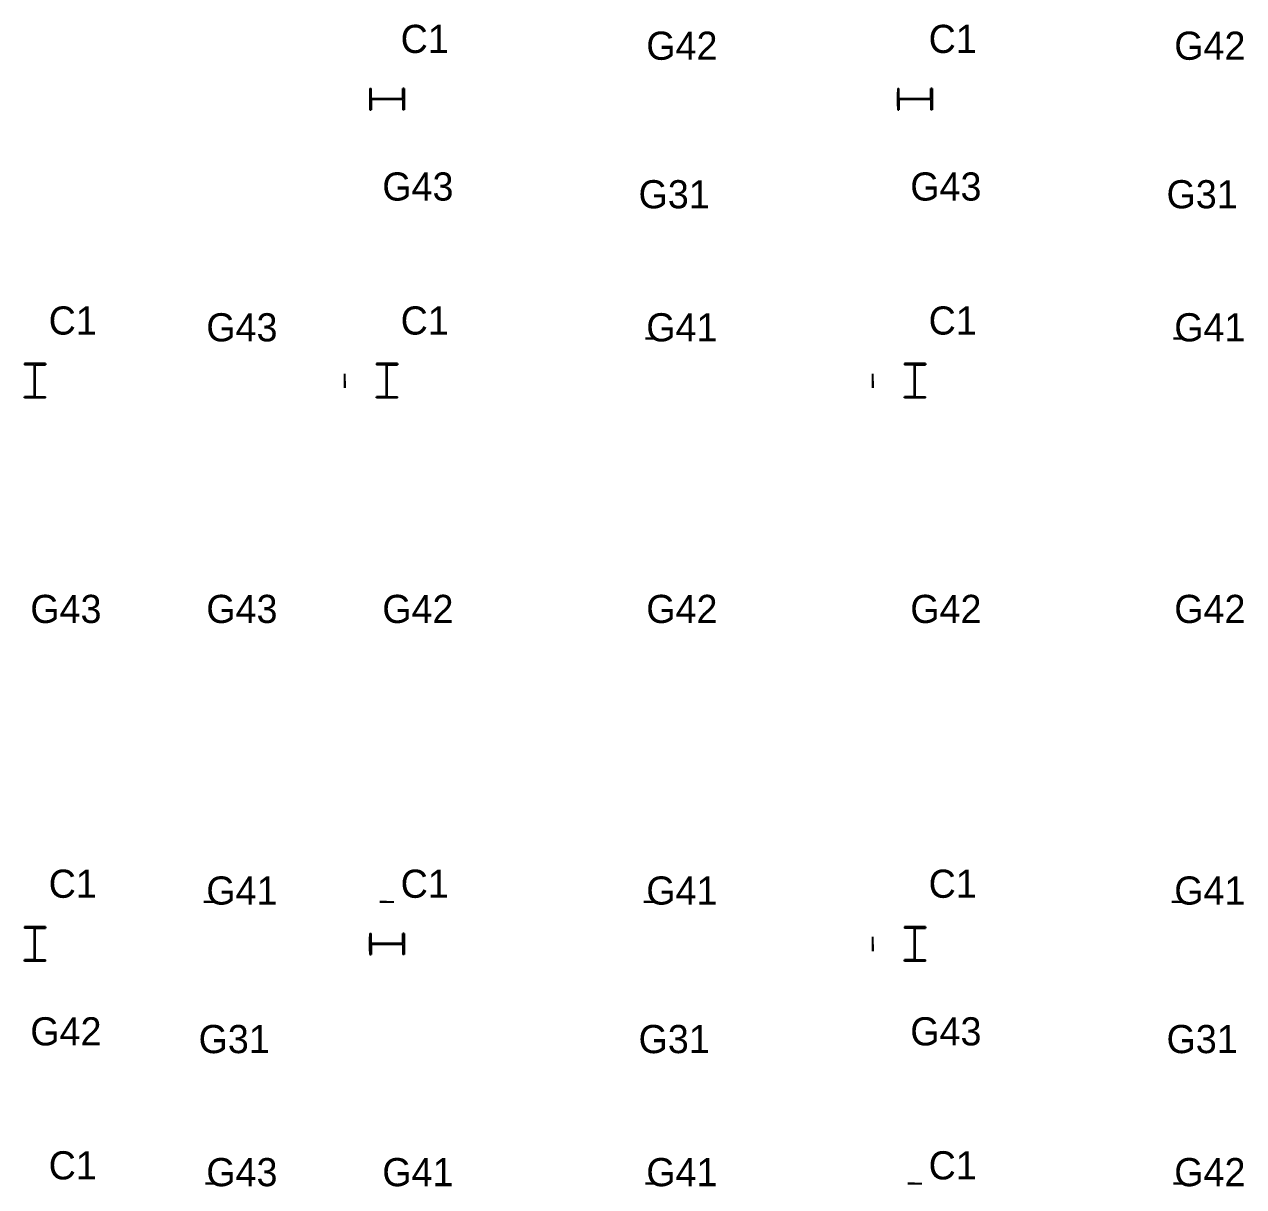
# Model space of a CAD drawing. Extents: x 0 to 468522, y -150 to 33063.
# Drawn here: x 199850 to 217169, y 16554 to 33063 of the extents above; entities that cross this region are included whole.
import ezdxf
from ezdxf.enums import TextEntityAlignment as Align

# ---------------------------------------------------------------- set-up
doc = ezdxf.new("R2010")
doc.units = 0

msp = doc.modelspace()

# ---------------------------------------------------------------- linework, layer by layer
at = {"layer": 'C1'}
for p, q in [((204756, 32150, 3330), (204756, 31850, 3330)), ((204756, 32150, 3330), (204774, 32150, 3330)), ((204756, 32150), (204756, 31850)), ((204756, 32150), (204774, 32150)), ((204774, 32005.5, 3330), (204774, 32150, 3330)), ((204774, 32005.5), (204774, 32150)), ((205226, 32005.5, 3330), (205226, 32150, 3330)), ((205244, 32150, 3330), (205226, 32150, 3330)), ((205226, 32005.5), (205226, 32150)), ((205244, 32150), (205226, 32150)), ((205244, 32150, 3330), (205244, 31850, 3330)), ((205244, 32150), (205244, 31850)), ((212256, 32150, 3330), (212256, 31850, 3330)), ((212256, 32150, 3330), (212274, 32150, 3330)), ((212256, 32150), (212256, 31850)), ((212256, 32150), (212274, 32150)), ((212274, 32005.5, 3330), (212274, 32150, 3330)), ((212274, 32005.5), (212274, 32150)), ((212726, 32005.5, 3330), (212726, 32150, 3330)), ((212744, 32150, 3330), (212726, 32150, 3330)), ((212726, 32005.5), (212726, 32150)), ((212744, 32150), (212726, 32150)), ((212744, 32150, 3330), (212744, 31850, 3330)), ((212744, 32150), (212744, 31850)), ((205226, 32005.5, 3330), (204774, 32005.5, 3330)), ((204774, 32005.5, 3330), (204774, 32005.5, 3330)), ((204774, 32005.5, 3330), (204774, 32005.5, 3330)), ((204774, 32005.5, 3330), (204774, 32005.5, 3330)), ((205226, 32005.5), (204774, 32005.5)), ((204774, 32005.5), (204774, 32005.5)), ((204774, 32005.5), (204774, 32005.5)), ((204774, 32005.5), (204774, 32005.5)), ((205226, 31994.5, 3330), (204774, 31994.5, 3330)), ((204774, 31994.5, 3330), (204774, 31994.5, 3330)), ((204774, 31994.5, 3330), (204774, 31994.5, 3330)), ((204774, 31994.5, 3330), (204774, 31994.5, 3330)), ((204774, 31994.5, 3330), (204774, 31850, 3330)), ((205226, 31994.5), (204774, 31994.5)), ((204774, 31994.5), (204774, 31994.5)), ((204774, 31994.5), (204774, 31994.5)), ((204774, 31994.5), (204774, 31994.5)), ((204774, 31994.5), (204774, 31850)), ((205226, 32005.5, 3330), (205226, 32005.5, 3330)), ((205226, 32005.5, 3330), (205226, 32005.5, 3330)), ((205226, 32005.5, 3330), (205226, 32005.5, 3330)), ((205226, 32005.5), (205226, 32005.5)), ((205226, 32005.5), (205226, 32005.5)), ((205226, 32005.5), (205226, 32005.5)), ((205226, 31994.5, 3330), (205226, 31994.5, 3330)), ((205226, 31994.5, 3330), (205226, 31994.5, 3330)), ((205226, 31994.5, 3330), (205226, 31994.5, 3330)), ((205226, 31994.5, 3330), (205226, 31850, 3330)), ((205226, 31994.5), (205226, 31994.5)), ((205226, 31994.5), (205226, 31994.5)), ((205226, 31994.5), (205226, 31994.5)), ((205226, 31994.5), (205226, 31850)), ((212726, 32005.5, 3330), (212274, 32005.5, 3330)), ((212274, 32005.5, 3330), (212274, 32005.5, 3330)), ((212274, 32005.5, 3330), (212274, 32005.5, 3330)), ((212274, 32005.5, 3330), (212274, 32005.5, 3330)), ((212726, 32005.5), (212274, 32005.5)), ((212274, 32005.5), (212274, 32005.5)), ((212274, 32005.5), (212274, 32005.5)), ((212274, 32005.5), (212274, 32005.5)), ((212726, 31994.5, 3330), (212274, 31994.5, 3330)), ((212274, 31994.5, 3330), (212274, 31994.5, 3330)), ((212274, 31994.5, 3330), (212274, 31994.5, 3330)), ((212274, 31994.5, 3330), (212274, 31994.5, 3330)), ((212274, 31994.5, 3330), (212274, 31850, 3330)), ((212726, 31994.5), (212274, 31994.5)), ((212274, 31994.5), (212274, 31994.5)), ((212274, 31994.5), (212274, 31994.5)), ((212274, 31994.5), (212274, 31994.5)), ((212274, 31994.5), (212274, 31850)), ((212726, 32005.5, 3330), (212726, 32005.5, 3330)), ((212726, 32005.5, 3330), (212726, 32005.5, 3330)), ((212726, 32005.5, 3330), (212726, 32005.5, 3330)), ((212726, 32005.5), (212726, 32005.5)), ((212726, 32005.5), (212726, 32005.5)), ((212726, 32005.5), (212726, 32005.5)), ((212726, 31994.5, 3330), (212726, 31994.5, 3330)), ((212726, 31994.5, 3330), (212726, 31994.5, 3330)), ((212726, 31994.5, 3330), (212726, 31994.5, 3330)), ((212726, 31994.5, 3330), (212726, 31850, 3330)), ((212726, 31994.5), (212726, 31994.5)), ((212726, 31994.5), (212726, 31994.5)), ((212726, 31994.5), (212726, 31994.5)), ((212726, 31994.5), (212726, 31850)), ((204756, 31850, 3330), (204774, 31850, 3330)), ((204756, 31850), (204774, 31850)), ((205244, 31850, 3330), (205226, 31850, 3330)), ((205244, 31850), (205226, 31850)), ((212256, 31850, 3330), (212274, 31850, 3330)), ((212256, 31850), (212274, 31850)), ((212744, 31850, 3330), (212726, 31850, 3330)), ((212744, 31850), (212726, 31850)), ((200150, 28244, 3330), (199850, 28244, 3330)), ((199850, 28244, 3330), (199850, 28226, 3330)), ((200150, 28244), (199850, 28244)), ((199850, 28244), (199850, 28226)), ((200150, 28244, 3330), (200150, 28226, 3330)), ((200150, 28244), (200150, 28226)), ((205150, 28244, 3330), (204850, 28244, 3330)), ((204850, 28244, 3330), (204850, 28226, 3330)), ((205150, 28244), (204850, 28244)), ((204850, 28244), (204850, 28226)), ((205150, 28244, 3330), (205150, 28226, 3330)), ((205150, 28244), (205150, 28226)), ((212650, 28244, 3330), (212350, 28244, 3330)), ((212350, 28244, 3330), (212350, 28226, 3330)), ((212650, 28244), (212350, 28244)), ((212350, 28244), (212350, 28226)), ((212650, 28244, 3330), (212650, 28226, 3330)), ((212650, 28244), (212650, 28226)), ((199994.5, 28226, 3330), (199850, 28226, 3330)), ((199994.5, 28226), (199850, 28226)), ((199994.5, 27774, 3330), (199994.5, 28226, 3330)), ((199994.5, 28226, 3330), (199994.5, 28226, 3330)), ((199994.5, 28226, 3330), (199994.5, 28226, 3330)), ((199994.5, 28226, 3330), (199994.5, 28226, 3330)), ((199994.5, 27774), (199994.5, 28226)), ((199994.5, 28226), (199994.5, 28226)), ((199994.5, 28226), (199994.5, 28226)), ((199994.5, 28226), (199994.5, 28226)), ((200005.5, 27774, 3330), (200005.5, 28226, 3330)), ((200005.5, 28226, 3330), (200005.5, 28226, 3330)), ((200005.5, 28226, 3330), (200005.5, 28226, 3330)), ((200005.5, 28226, 3330), (200005.5, 28226, 3330)), ((200005.5, 28226, 3330), (200150, 28226, 3330)), ((200005.5, 27774), (200005.5, 28226)), ((200005.5, 28226), (200005.5, 28226)), ((200005.5, 28226), (200005.5, 28226)), ((200005.5, 28226), (200005.5, 28226)), ((200005.5, 28226), (200150, 28226)), ((204994.5, 28226, 3330), (204850, 28226, 3330)), ((204994.5, 28226), (204850, 28226)), ((204994.5, 27774, 3330), (204994.5, 28226, 3330)), ((204994.5, 28226, 3330), (204994.5, 28226, 3330)), ((204994.5, 28226, 3330), (204994.5, 28226, 3330)), ((204994.5, 28226, 3330), (204994.5, 28226, 3330)), ((204994.5, 27774), (204994.5, 28226)), ((204994.5, 28226), (204994.5, 28226)), ((204994.5, 28226), (204994.5, 28226)), ((204994.5, 28226), (204994.5, 28226)), ((205005.5, 27774, 3330), (205005.5, 28226, 3330)), ((205005.5, 28226, 3330), (205005.5, 28226, 3330)), ((205005.5, 28226, 3330), (205005.5, 28226, 3330)), ((205005.5, 28226, 3330), (205005.5, 28226, 3330)), ((205005.5, 28226, 3330), (205150, 28226, 3330)), ((205005.5, 27774), (205005.5, 28226)), ((205005.5, 28226), (205005.5, 28226)), ((205005.5, 28226), (205005.5, 28226)), ((205005.5, 28226), (205005.5, 28226)), ((205005.5, 28226), (205150, 28226)), ((212494.5, 28226, 3330), (212350, 28226, 3330)), ((212494.5, 28226), (212350, 28226)), ((212494.5, 27774, 3330), (212494.5, 28226, 3330)), ((212494.5, 28226, 3330), (212494.5, 28226, 3330)), ((212494.5, 28226, 3330), (212494.5, 28226, 3330)), ((212494.5, 28226, 3330), (212494.5, 28226, 3330)), ((212494.5, 27774), (212494.5, 28226)), ((212494.5, 28226), (212494.5, 28226)), ((212494.5, 28226), (212494.5, 28226)), ((212494.5, 28226), (212494.5, 28226)), ((212505.5, 27774, 3330), (212505.5, 28226, 3330)), ((212505.5, 28226, 3330), (212505.5, 28226, 3330)), ((212505.5, 28226, 3330), (212505.5, 28226, 3330)), ((212505.5, 28226, 3330), (212505.5, 28226, 3330)), ((212505.5, 28226, 3330), (212650, 28226, 3330)), ((212505.5, 27774), (212505.5, 28226)), ((212505.5, 28226), (212505.5, 28226)), ((212505.5, 28226), (212505.5, 28226)), ((212505.5, 28226), (212505.5, 28226)), ((212505.5, 28226), (212650, 28226)), ((199994.5, 27774, 3330), (199850, 27774, 3330)), ((199850, 27756, 3330), (199850, 27774, 3330)), ((199994.5, 27774), (199850, 27774)), ((199850, 27756), (199850, 27774)), ((200150, 27756, 3330), (199850, 27756, 3330)), ((200150, 27756), (199850, 27756)), ((199994.5, 27774, 3330), (199994.5, 27774, 3330)), ((199994.5, 27774, 3330), (199994.5, 27774, 3330)), ((199994.5, 27774, 3330), (199994.5, 27774, 3330)), ((199994.5, 27774), (199994.5, 27774)), ((199994.5, 27774), (199994.5, 27774)), ((199994.5, 27774), (199994.5, 27774)), ((200005.5, 27774, 3330), (200005.5, 27774, 3330)), ((200005.5, 27774, 3330), (200005.5, 27774, 3330)), ((200005.5, 27774, 3330), (200005.5, 27774, 3330)), ((200005.5, 27774, 3330), (200150, 27774, 3330)), ((200005.5, 27774), (200005.5, 27774)), ((200005.5, 27774), (200005.5, 27774)), ((200005.5, 27774), (200005.5, 27774)), ((200005.5, 27774), (200150, 27774)), ((200150, 27756, 3330), (200150, 27774, 3330)), ((200150, 27756), (200150, 27774)), ((204994.5, 27774, 3330), (204850, 27774, 3330)), ((204850, 27756, 3330), (204850, 27774, 3330)), ((204994.5, 27774), (204850, 27774)), ((204850, 27756), (204850, 27774)), ((205150, 27756, 3330), (204850, 27756, 3330)), ((205150, 27756), (204850, 27756)), ((204994.5, 27774, 3330), (204994.5, 27774, 3330)), ((204994.5, 27774, 3330), (204994.5, 27774, 3330)), ((204994.5, 27774, 3330), (204994.5, 27774, 3330)), ((204994.5, 27774), (204994.5, 27774)), ((204994.5, 27774), (204994.5, 27774)), ((204994.5, 27774), (204994.5, 27774)), ((205005.5, 27774, 3330), (205005.5, 27774, 3330)), ((205005.5, 27774, 3330), (205005.5, 27774, 3330)), ((205005.5, 27774, 3330), (205005.5, 27774, 3330)), ((205005.5, 27774, 3330), (205150, 27774, 3330)), ((205005.5, 27774), (205005.5, 27774)), ((205005.5, 27774), (205005.5, 27774)), ((205005.5, 27774), (205005.5, 27774)), ((205005.5, 27774), (205150, 27774)), ((205150, 27756, 3330), (205150, 27774, 3330)), ((205150, 27756), (205150, 27774)), ((212494.5, 27774, 3330), (212350, 27774, 3330)), ((212350, 27756, 3330), (212350, 27774, 3330)), ((212494.5, 27774), (212350, 27774)), ((212350, 27756), (212350, 27774)), ((212650, 27756, 3330), (212350, 27756, 3330)), ((212650, 27756), (212350, 27756)), ((212494.5, 27774, 3330), (212494.5, 27774, 3330)), ((212494.5, 27774, 3330), (212494.5, 27774, 3330)), ((212494.5, 27774, 3330), (212494.5, 27774, 3330)), ((212494.5, 27774), (212494.5, 27774)), ((212494.5, 27774), (212494.5, 27774)), ((212494.5, 27774), (212494.5, 27774)), ((212505.5, 27774, 3330), (212505.5, 27774, 3330)), ((212505.5, 27774, 3330), (212505.5, 27774, 3330)), ((212505.5, 27774, 3330), (212505.5, 27774, 3330)), ((212505.5, 27774, 3330), (212650, 27774, 3330)), ((212505.5, 27774), (212505.5, 27774)), ((212505.5, 27774), (212505.5, 27774)), ((212505.5, 27774), (212505.5, 27774)), ((212505.5, 27774), (212650, 27774)), ((212650, 27756, 3330), (212650, 27774, 3330)), ((212650, 27756), (212650, 27774)), ((200150, 20244, 3330), (199850, 20244, 3330)), ((199850, 20244, 3330), (199850, 20226, 3330)), ((200150, 20244), (199850, 20244)), ((199850, 20244), (199850, 20226)), ((199994.5, 20226, 3330), (199850, 20226, 3330)), ((199994.5, 20226), (199850, 20226)), ((199994.5, 19774, 3330), (199994.5, 20226, 3330)), ((199994.5, 20226, 3330), (199994.5, 20226, 3330)), ((199994.5, 20226, 3330), (199994.5, 20226, 3330)), ((199994.5, 20226, 3330), (199994.5, 20226, 3330)), ((199994.5, 19774), (199994.5, 20226)), ((199994.5, 20226), (199994.5, 20226)), ((199994.5, 20226), (199994.5, 20226)), ((199994.5, 20226), (199994.5, 20226)), ((200005.5, 19774, 3330), (200005.5, 20226, 3330)), ((200005.5, 20226, 3330), (200005.5, 20226, 3330)), ((200005.5, 20226, 3330), (200005.5, 20226, 3330)), ((200005.5, 20226, 3330), (200005.5, 20226, 3330)), ((200005.5, 20226, 3330), (200150, 20226, 3330)), ((200005.5, 19774), (200005.5, 20226)), ((200005.5, 20226), (200005.5, 20226)), ((200005.5, 20226), (200005.5, 20226)), ((200005.5, 20226), (200005.5, 20226)), ((200005.5, 20226), (200150, 20226)), ((200150, 20244, 3330), (200150, 20226, 3330)), ((200150, 20244), (200150, 20226)), ((204756, 20150, 3330), (204756, 19850, 3330)), ((204756, 20150, 3330), (204774, 20150, 3330)), ((204756, 20150), (204756, 19850)), ((204756, 20150), (204774, 20150)), ((204774, 20005.5, 3330), (204774, 20150, 3330)), ((204774, 20005.5), (204774, 20150)), ((205226, 20005.5, 3330), (205226, 20150, 3330)), ((205244, 20150, 3330), (205226, 20150, 3330)), ((205226, 20005.5), (205226, 20150)), ((205244, 20150), (205226, 20150)), ((205244, 20150, 3330), (205244, 19850, 3330)), ((205244, 20150), (205244, 19850)), ((212650, 20244, 3330), (212350, 20244, 3330)), ((212350, 20244, 3330), (212350, 20226, 3330)), ((212650, 20244), (212350, 20244)), ((212350, 20244), (212350, 20226)), ((212494.5, 20226, 3330), (212350, 20226, 3330)), ((212494.5, 20226), (212350, 20226)), ((212494.5, 19774, 3330), (212494.5, 20226, 3330)), ((212494.5, 20226, 3330), (212494.5, 20226, 3330)), ((212494.5, 20226, 3330), (212494.5, 20226, 3330)), ((212494.5, 20226, 3330), (212494.5, 20226, 3330)), ((212494.5, 19774), (212494.5, 20226)), ((212494.5, 20226), (212494.5, 20226)), ((212494.5, 20226), (212494.5, 20226)), ((212494.5, 20226), (212494.5, 20226)), ((212505.5, 19774, 3330), (212505.5, 20226, 3330)), ((212505.5, 20226, 3330), (212505.5, 20226, 3330)), ((212505.5, 20226, 3330), (212505.5, 20226, 3330)), ((212505.5, 20226, 3330), (212505.5, 20226, 3330)), ((212505.5, 20226, 3330), (212650, 20226, 3330)), ((212505.5, 19774), (212505.5, 20226)), ((212505.5, 20226), (212505.5, 20226)), ((212505.5, 20226), (212505.5, 20226)), ((212505.5, 20226), (212505.5, 20226)), ((212505.5, 20226), (212650, 20226)), ((212650, 20244, 3330), (212650, 20226, 3330)), ((212650, 20244), (212650, 20226)), ((205226, 20005.5, 3330), (204774, 20005.5, 3330)), ((204774, 20005.5, 3330), (204774, 20005.5, 3330)), ((204774, 20005.5, 3330), (204774, 20005.5, 3330)), ((204774, 20005.5, 3330), (204774, 20005.5, 3330)), ((205226, 20005.5), (204774, 20005.5)), ((204774, 20005.5), (204774, 20005.5)), ((204774, 20005.5), (204774, 20005.5)), ((204774, 20005.5), (204774, 20005.5)), ((205226, 19994.5, 3330), (204774, 19994.5, 3330)), ((204774, 19994.5, 3330), (204774, 19994.5, 3330)), ((204774, 19994.5, 3330), (204774, 19994.5, 3330)), ((204774, 19994.5, 3330), (204774, 19994.5, 3330)), ((204774, 19994.5, 3330), (204774, 19850, 3330)), ((205226, 19994.5), (204774, 19994.5)), ((204774, 19994.5), (204774, 19994.5)), ((204774, 19994.5), (204774, 19994.5)), ((204774, 19994.5), (204774, 19994.5)), ((204774, 19994.5), (204774, 19850)), ((205226, 20005.5, 3330), (205226, 20005.5, 3330)), ((205226, 20005.5, 3330), (205226, 20005.5, 3330)), ((205226, 20005.5, 3330), (205226, 20005.5, 3330)), ((205226, 20005.5), (205226, 20005.5)), ((205226, 20005.5), (205226, 20005.5)), ((205226, 20005.5), (205226, 20005.5)), ((205226, 19994.5, 3330), (205226, 19994.5, 3330)), ((205226, 19994.5, 3330), (205226, 19994.5, 3330)), ((205226, 19994.5, 3330), (205226, 19994.5, 3330)), ((205226, 19994.5, 3330), (205226, 19850, 3330)), ((205226, 19994.5), (205226, 19994.5)), ((205226, 19994.5), (205226, 19994.5)), ((205226, 19994.5), (205226, 19994.5)), ((205226, 19994.5), (205226, 19850)), ((199994.5, 19774, 3330), (199850, 19774, 3330)), ((199850, 19756, 3330), (199850, 19774, 3330)), ((199994.5, 19774), (199850, 19774)), ((199850, 19756), (199850, 19774)), ((200150, 19756, 3330), (199850, 19756, 3330)), ((200150, 19756), (199850, 19756)), ((199994.5, 19774, 3330), (199994.5, 19774, 3330)), ((199994.5, 19774, 3330), (199994.5, 19774, 3330)), ((199994.5, 19774, 3330), (199994.5, 19774, 3330)), ((199994.5, 19774), (199994.5, 19774)), ((199994.5, 19774), (199994.5, 19774)), ((199994.5, 19774), (199994.5, 19774)), ((200005.5, 19774, 3330), (200005.5, 19774, 3330)), ((200005.5, 19774, 3330), (200005.5, 19774, 3330)), ((200005.5, 19774, 3330), (200005.5, 19774, 3330)), ((200005.5, 19774, 3330), (200150, 19774, 3330)), ((200005.5, 19774), (200005.5, 19774)), ((200005.5, 19774), (200005.5, 19774)), ((200005.5, 19774), (200005.5, 19774)), ((200005.5, 19774), (200150, 19774)), ((200150, 19756, 3330), (200150, 19774, 3330)), ((200150, 19756), (200150, 19774)), ((204756, 19850, 3330), (204774, 19850, 3330)), ((204756, 19850), (204774, 19850)), ((205244, 19850, 3330), (205226, 19850, 3330)), ((205244, 19850), (205226, 19850)), ((212494.5, 19774, 3330), (212350, 19774, 3330)), ((212350, 19756, 3330), (212350, 19774, 3330)), ((212494.5, 19774), (212350, 19774)), ((212350, 19756), (212350, 19774)), ((212650, 19756, 3330), (212350, 19756, 3330)), ((212650, 19756), (212350, 19756)), ((212494.5, 19774, 3330), (212494.5, 19774, 3330)), ((212494.5, 19774, 3330), (212494.5, 19774, 3330)), ((212494.5, 19774, 3330), (212494.5, 19774, 3330)), ((212494.5, 19774), (212494.5, 19774)), ((212494.5, 19774), (212494.5, 19774)), ((212494.5, 19774), (212494.5, 19774)), ((212505.5, 19774, 3330), (212505.5, 19774, 3330)), ((212505.5, 19774, 3330), (212505.5, 19774, 3330)), ((212505.5, 19774, 3330), (212505.5, 19774, 3330)), ((212505.5, 19774, 3330), (212650, 19774, 3330)), ((212505.5, 19774), (212505.5, 19774)), ((212505.5, 19774), (212505.5, 19774)), ((212505.5, 19774), (212505.5, 19774)), ((212505.5, 19774), (212650, 19774)), ((212650, 19756, 3330), (212650, 19774, 3330)), ((212650, 19756), (212650, 19774))]:
    msp.add_line(p, q, dxfattribs=at)
at = {"layer": 'G31', "extrusion": (0, 1, 0)}
for p, q in [((208675, 28600, 3480), (208825, 28600, 3480)), ((208675, 28600, 3180), (208825, 28600, 3180)), ((208746.75, 28600, 3471), (208675, 28600, 3471)), ((208675, 28600, 3480), (208675, 28600, 3471)), ((208746.75, 28600, 3189), (208675, 28600, 3189)), ((208675, 28600, 3180), (208675, 28600, 3189)), ((208746.75, 28600, 3189), (208746.75, 28600, 3471)), ((208746.75, 28600, 3471), (208746.75, 28600, 3471)), ((208746.75, 28600, 3189), (208746.75, 28600, 3189)), ((208746.75, 28600, 3471), (208746.75, 28600, 3471)), ((208746.75, 28600, 3189), (208746.75, 28600, 3189)), ((208746.75, 28600, 3471), (208746.75, 28600, 3471)), ((208746.75, 28600, 3189), (208746.75, 28600, 3189)), ((208753.25, 28600, 3189), (208753.25, 28600, 3471)), ((208753.25, 28600, 3189), (208753.25, 28600, 3189)), ((208753.25, 28600, 3471), (208753.25, 28600, 3471)), ((208753.25, 28600, 3189), (208753.25, 28600, 3189)), ((208753.25, 28600, 3471), (208753.25, 28600, 3471)), ((208753.25, 28600, 3189), (208753.25, 28600, 3189)), ((208753.25, 28600, 3471), (208753.25, 28600, 3471)), ((208753.25, 28600, 3471), (208825, 28600, 3471)), ((208753.25, 28600, 3189), (208825, 28600, 3189)), ((208825, 28600, 3480), (208825, 28600, 3471)), ((208825, 28600, 3180), (208825, 28600, 3189)), ((216175, 28600, 3480), (216325, 28600, 3480)), ((216175, 28600, 3180), (216325, 28600, 3180)), ((216246.75, 28600, 3471), (216175, 28600, 3471)), ((216175, 28600, 3480), (216175, 28600, 3471)), ((216246.75, 28600, 3189), (216175, 28600, 3189)), ((216175, 28600, 3180), (216175, 28600, 3189)), ((216246.75, 28600, 3189), (216246.75, 28600, 3471)), ((216246.75, 28600, 3471), (216246.75, 28600, 3471)), ((216246.75, 28600, 3189), (216246.75, 28600, 3189)), ((216246.75, 28600, 3471), (216246.75, 28600, 3471)), ((216246.75, 28600, 3189), (216246.75, 28600, 3189)), ((216246.75, 28600, 3471), (216246.75, 28600, 3471)), ((216246.75, 28600, 3189), (216246.75, 28600, 3189)), ((216253.25, 28600, 3189), (216253.25, 28600, 3471)), ((216253.25, 28600, 3189), (216253.25, 28600, 3189)), ((216253.25, 28600, 3471), (216253.25, 28600, 3471)), ((216253.25, 28600, 3189), (216253.25, 28600, 3189)), ((216253.25, 28600, 3471), (216253.25, 28600, 3471)), ((216253.25, 28600, 3189), (216253.25, 28600, 3189)), ((216253.25, 28600, 3471), (216253.25, 28600, 3471)), ((216253.25, 28600, 3471), (216325, 28600, 3471)), ((216253.25, 28600, 3189), (216325, 28600, 3189)), ((216325, 28600, 3480), (216325, 28600, 3471)), ((216325, 28600, 3180), (216325, 28600, 3189)), ((202425, 16600, 3480), (202575, 16600, 3480)), ((202425, 16600, 3180), (202575, 16600, 3180)), ((202496.75, 16600, 3471), (202425, 16600, 3471)), ((202425, 16600, 3480), (202425, 16600, 3471)), ((202496.75, 16600, 3189), (202425, 16600, 3189)), ((202425, 16600, 3180), (202425, 16600, 3189)), ((202496.75, 16600, 3189), (202496.75, 16600, 3471)), ((202496.75, 16600, 3471), (202496.75, 16600, 3471)), ((202496.75, 16600, 3189), (202496.75, 16600, 3189)), ((202496.75, 16600, 3471), (202496.75, 16600, 3471)), ((202496.75, 16600, 3189), (202496.75, 16600, 3189)), ((202496.75, 16600, 3471), (202496.75, 16600, 3471)), ((202496.75, 16600, 3189), (202496.75, 16600, 3189)), ((202503.25, 16600, 3189), (202503.25, 16600, 3471)), ((202503.25, 16600, 3189), (202503.25, 16600, 3189)), ((202503.25, 16600, 3471), (202503.25, 16600, 3471)), ((202503.25, 16600, 3189), (202503.25, 16600, 3189)), ((202503.25, 16600, 3471), (202503.25, 16600, 3471)), ((202503.25, 16600, 3189), (202503.25, 16600, 3189)), ((202503.25, 16600, 3471), (202503.25, 16600, 3471)), ((202503.25, 16600, 3471), (202575, 16600, 3471)), ((202503.25, 16600, 3189), (202575, 16600, 3189)), ((202575, 16600, 3480), (202575, 16600, 3471)), ((202575, 16600, 3180), (202575, 16600, 3189)), ((208675, 16600, 3480), (208825, 16600, 3480)), ((208675, 16600, 3180), (208825, 16600, 3180)), ((208746.75, 16600, 3471), (208675, 16600, 3471)), ((208675, 16600, 3480), (208675, 16600, 3471)), ((208746.75, 16600, 3189), (208675, 16600, 3189)), ((208675, 16600, 3180), (208675, 16600, 3189)), ((208746.75, 16600, 3189), (208746.75, 16600, 3471)), ((208746.75, 16600, 3471), (208746.75, 16600, 3471)), ((208746.75, 16600, 3189), (208746.75, 16600, 3189)), ((208746.75, 16600, 3471), (208746.75, 16600, 3471)), ((208746.75, 16600, 3189), (208746.75, 16600, 3189)), ((208746.75, 16600, 3471), (208746.75, 16600, 3471)), ((208746.75, 16600, 3189), (208746.75, 16600, 3189)), ((208753.25, 16600, 3189), (208753.25, 16600, 3471)), ((208753.25, 16600, 3189), (208753.25, 16600, 3189)), ((208753.25, 16600, 3471), (208753.25, 16600, 3471)), ((208753.25, 16600, 3189), (208753.25, 16600, 3189)), ((208753.25, 16600, 3471), (208753.25, 16600, 3471)), ((208753.25, 16600, 3189), (208753.25, 16600, 3189)), ((208753.25, 16600, 3471), (208753.25, 16600, 3471)), ((208753.25, 16600, 3471), (208825, 16600, 3471)), ((208753.25, 16600, 3189), (208825, 16600, 3189)), ((208825, 16600, 3480), (208825, 16600, 3471)), ((208825, 16600, 3180), (208825, 16600, 3189)), ((216175, 16600, 3480), (216325, 16600, 3480)), ((216175, 16600, 3180), (216325, 16600, 3180)), ((216246.75, 16600, 3471), (216175, 16600, 3471)), ((216175, 16600, 3480), (216175, 16600, 3471)), ((216246.75, 16600, 3189), (216175, 16600, 3189)), ((216175, 16600, 3180), (216175, 16600, 3189)), ((216246.75, 16600, 3189), (216246.75, 16600, 3471)), ((216246.75, 16600, 3471), (216246.75, 16600, 3471)), ((216246.75, 16600, 3189), (216246.75, 16600, 3189)), ((216246.75, 16600, 3471), (216246.75, 16600, 3471)), ((216246.75, 16600, 3189), (216246.75, 16600, 3189)), ((216246.75, 16600, 3471), (216246.75, 16600, 3471)), ((216246.75, 16600, 3189), (216246.75, 16600, 3189)), ((216253.25, 16600, 3189), (216253.25, 16600, 3471)), ((216253.25, 16600, 3189), (216253.25, 16600, 3189)), ((216253.25, 16600, 3471), (216253.25, 16600, 3471)), ((216253.25, 16600, 3189), (216253.25, 16600, 3189)), ((216253.25, 16600, 3471), (216253.25, 16600, 3471)), ((216253.25, 16600, 3189), (216253.25, 16600, 3189)), ((216253.25, 16600, 3471), (216253.25, 16600, 3471)), ((216253.25, 16600, 3471), (216325, 16600, 3471)), ((216253.25, 16600, 3189), (216325, 16600, 3189)), ((216325, 16600, 3480), (216325, 16600, 3471)), ((216325, 16600, 3180), (216325, 16600, 3189))]:
    msp.add_line(p, q, dxfattribs=at)
at = {"layer": 'G41', "extrusion": (-1, 0, 0)}
for p, q in [((211900, 27900, 3530), (211900, 28100, 3530)), ((211900, 27900, 3130), (211900, 28100, 3130)), ((211900, 28006, 3508), (211900, 28100, 3508)), ((211900, 28100, 3530), (211900, 28100, 3508)), ((211900, 28006, 3152), (211900, 28100, 3152)), ((211900, 28100, 3130), (211900, 28100, 3152)), ((211900, 28006, 3152), (211900, 28006, 3508)), ((211900, 28006, 3152), (211900, 28006, 3152)), ((211900, 28006, 3508), (211900, 28006, 3508)), ((211900, 28006, 3152), (211900, 28006, 3152)), ((211900, 28006, 3508), (211900, 28006, 3508)), ((211900, 28006, 3152), (211900, 28006, 3152)), ((211900, 28006, 3508), (211900, 28006, 3508)), ((211900, 27994, 3152), (211900, 27994, 3508)), ((211900, 27994, 3508), (211900, 27994, 3508)), ((211900, 27994, 3152), (211900, 27994, 3152)), ((211900, 27994, 3508), (211900, 27994, 3508)), ((211900, 27994, 3152), (211900, 27994, 3152)), ((211900, 27994, 3508), (211900, 27994, 3508)), ((211900, 27994, 3152), (211900, 27994, 3152)), ((211900, 27994, 3508), (211900, 27900, 3508)), ((211900, 27994, 3152), (211900, 27900, 3152)), ((211900, 27900, 3530), (211900, 27900, 3508)), ((211900, 27900, 3130), (211900, 27900, 3152)), ((204756, 19900, 3530), (204756, 20100, 3530)), ((204756, 19900, 3130), (204756, 20100, 3130)), ((204756, 20006, 3508), (204756, 20100, 3508)), ((204756, 20100, 3530), (204756, 20100, 3508)), ((204756, 20006, 3152), (204756, 20100, 3152)), ((204756, 20100, 3130), (204756, 20100, 3152)), ((211900, 19900, 3530), (211900, 20100, 3530)), ((211900, 19900, 3130), (211900, 20100, 3130)), ((211900, 20006, 3508), (211900, 20100, 3508)), ((211900, 20100, 3530), (211900, 20100, 3508)), ((211900, 20006, 3152), (211900, 20100, 3152)), ((211900, 20100, 3130), (211900, 20100, 3152)), ((204756, 20006, 3152), (204756, 20006, 3508)), ((204756, 20006, 3152), (204756, 20006, 3152)), ((204756, 20006, 3508), (204756, 20006, 3508)), ((204756, 20006, 3152), (204756, 20006, 3152)), ((204756, 20006, 3508), (204756, 20006, 3508)), ((204756, 20006, 3152), (204756, 20006, 3152)), ((204756, 20006, 3508), (204756, 20006, 3508)), ((204756, 19994, 3152), (204756, 19994, 3508)), ((204756, 19994, 3508), (204756, 19994, 3508)), ((204756, 19994, 3152), (204756, 19994, 3152)), ((204756, 19994, 3508), (204756, 19994, 3508)), ((204756, 19994, 3152), (204756, 19994, 3152)), ((204756, 19994, 3508), (204756, 19994, 3508)), ((204756, 19994, 3152), (204756, 19994, 3152)), ((204756, 19994, 3508), (204756, 19900, 3508)), ((204756, 19994, 3152), (204756, 19900, 3152)), ((211900, 20006, 3152), (211900, 20006, 3508)), ((211900, 20006, 3152), (211900, 20006, 3152)), ((211900, 20006, 3508), (211900, 20006, 3508)), ((211900, 20006, 3152), (211900, 20006, 3152)), ((211900, 20006, 3508), (211900, 20006, 3508)), ((211900, 20006, 3152), (211900, 20006, 3152)), ((211900, 20006, 3508), (211900, 20006, 3508)), ((211900, 19994, 3152), (211900, 19994, 3508)), ((211900, 19994, 3508), (211900, 19994, 3508)), ((211900, 19994, 3152), (211900, 19994, 3152)), ((211900, 19994, 3508), (211900, 19994, 3508)), ((211900, 19994, 3152), (211900, 19994, 3152)), ((211900, 19994, 3508), (211900, 19994, 3508)), ((211900, 19994, 3152), (211900, 19994, 3152)), ((211900, 19994, 3508), (211900, 19900, 3508)), ((211900, 19994, 3152), (211900, 19900, 3152)), ((204756, 19900, 3530), (204756, 19900, 3508)), ((204756, 19900, 3130), (204756, 19900, 3152)), ((211900, 19900, 3530), (211900, 19900, 3508)), ((211900, 19900, 3130), (211900, 19900, 3152))]:
    msp.add_line(p, q, dxfattribs=at)
at = {"layer": 'G42', "extrusion": (-1, 0, 0)}
for p, q in [((212256, 31900, 3530), (212256, 32100, 3530)), ((212256, 31900, 3130), (212256, 32100, 3130)), ((212256, 32004.5, 3516), (212256, 32100, 3516)), ((212256, 32100, 3530), (212256, 32100, 3516)), ((212256, 32004.5, 3144), (212256, 32100, 3144)), ((212256, 32100, 3130), (212256, 32100, 3144)), ((212256, 32004.5, 3144), (212256, 32004.5, 3516)), ((212256, 32004.5, 3144), (212256, 32004.5, 3144)), ((212256, 32004.5, 3516), (212256, 32004.5, 3516)), ((212256, 32004.5, 3144), (212256, 32004.5, 3144)), ((212256, 32004.5, 3516), (212256, 32004.5, 3516)), ((212256, 32004.5, 3144), (212256, 32004.5, 3144)), ((212256, 32004.5, 3516), (212256, 32004.5, 3516)), ((212256, 31995.5, 3144), (212256, 31995.5, 3516)), ((212256, 31995.5, 3516), (212256, 31995.5, 3516)), ((212256, 31995.5, 3144), (212256, 31995.5, 3144)), ((212256, 31995.5, 3516), (212256, 31995.5, 3516)), ((212256, 31995.5, 3144), (212256, 31995.5, 3144)), ((212256, 31995.5, 3516), (212256, 31995.5, 3516)), ((212256, 31995.5, 3144), (212256, 31995.5, 3144)), ((212256, 31995.5, 3516), (212256, 31900, 3516)), ((212256, 31995.5, 3144), (212256, 31900, 3144)), ((212256, 31900, 3530), (212256, 31900, 3516)), ((212256, 31900, 3130), (212256, 31900, 3144))]:
    msp.add_line(p, q, dxfattribs=at)
at = {"layer": 'G42', "extrusion": (0, 1, 0)}
for p, q in [((204900, 20600, 3530), (205100, 20600, 3530)), ((204900, 20600, 3130), (205100, 20600, 3130)), ((204995.5, 20600, 3516), (204900, 20600, 3516)), ((204900, 20600, 3530), (204900, 20600, 3516)), ((204995.5, 20600, 3144), (204900, 20600, 3144)), ((204900, 20600, 3130), (204900, 20600, 3144)), ((204995.5, 20600, 3144), (204995.5, 20600, 3516)), ((204995.5, 20600, 3516), (204995.5, 20600, 3516)), ((204995.5, 20600, 3144), (204995.5, 20600, 3144)), ((204995.5, 20600, 3516), (204995.5, 20600, 3516)), ((204995.5, 20600, 3144), (204995.5, 20600, 3144)), ((204995.5, 20600, 3516), (204995.5, 20600, 3516)), ((204995.5, 20600, 3144), (204995.5, 20600, 3144)), ((205004.5, 20600, 3144), (205004.5, 20600, 3516)), ((205004.5, 20600, 3144), (205004.5, 20600, 3144)), ((205004.5, 20600, 3516), (205004.5, 20600, 3516)), ((205004.5, 20600, 3144), (205004.5, 20600, 3144)), ((205004.5, 20600, 3516), (205004.5, 20600, 3516)), ((205004.5, 20600, 3144), (205004.5, 20600, 3144)), ((205004.5, 20600, 3516), (205004.5, 20600, 3516)), ((205004.5, 20600, 3516), (205100, 20600, 3516)), ((205004.5, 20600, 3144), (205100, 20600, 3144)), ((205100, 20600, 3530), (205100, 20600, 3516)), ((205100, 20600, 3130), (205100, 20600, 3144)), ((208650, 20600, 3530), (208850, 20600, 3530)), ((208650, 20600, 3130), (208850, 20600, 3130)), ((208745.5, 20600, 3516), (208650, 20600, 3516)), ((208650, 20600, 3530), (208650, 20600, 3516)), ((208745.5, 20600, 3144), (208650, 20600, 3144)), ((208650, 20600, 3130), (208650, 20600, 3144)), ((208745.5, 20600, 3144), (208745.5, 20600, 3516)), ((208745.5, 20600, 3516), (208745.5, 20600, 3516)), ((208745.5, 20600, 3144), (208745.5, 20600, 3144)), ((208745.5, 20600, 3516), (208745.5, 20600, 3516)), ((208745.5, 20600, 3144), (208745.5, 20600, 3144)), ((208745.5, 20600, 3516), (208745.5, 20600, 3516)), ((208745.5, 20600, 3144), (208745.5, 20600, 3144)), ((208754.5, 20600, 3144), (208754.5, 20600, 3516)), ((208754.5, 20600, 3144), (208754.5, 20600, 3144)), ((208754.5, 20600, 3516), (208754.5, 20600, 3516)), ((208754.5, 20600, 3144), (208754.5, 20600, 3144)), ((208754.5, 20600, 3516), (208754.5, 20600, 3516)), ((208754.5, 20600, 3144), (208754.5, 20600, 3144)), ((208754.5, 20600, 3516), (208754.5, 20600, 3516)), ((208754.5, 20600, 3516), (208850, 20600, 3516)), ((208754.5, 20600, 3144), (208850, 20600, 3144)), ((208850, 20600, 3530), (208850, 20600, 3516)), ((208850, 20600, 3130), (208850, 20600, 3144)), ((216150, 20600, 3530), (216350, 20600, 3530)), ((216150, 20600, 3130), (216350, 20600, 3130)), ((216245.5, 20600, 3516), (216150, 20600, 3516)), ((216150, 20600, 3530), (216150, 20600, 3516)), ((216245.5, 20600, 3144), (216150, 20600, 3144)), ((216150, 20600, 3130), (216150, 20600, 3144)), ((216245.5, 20600, 3144), (216245.5, 20600, 3516)), ((216245.5, 20600, 3516), (216245.5, 20600, 3516)), ((216245.5, 20600, 3144), (216245.5, 20600, 3144)), ((216245.5, 20600, 3516), (216245.5, 20600, 3516)), ((216245.5, 20600, 3144), (216245.5, 20600, 3144)), ((216245.5, 20600, 3516), (216245.5, 20600, 3516)), ((216245.5, 20600, 3144), (216245.5, 20600, 3144)), ((216254.5, 20600, 3144), (216254.5, 20600, 3516)), ((216254.5, 20600, 3144), (216254.5, 20600, 3144)), ((216254.5, 20600, 3516), (216254.5, 20600, 3516)), ((216254.5, 20600, 3144), (216254.5, 20600, 3144)), ((216254.5, 20600, 3516), (216254.5, 20600, 3516)), ((216254.5, 20600, 3144), (216254.5, 20600, 3144)), ((216254.5, 20600, 3516), (216254.5, 20600, 3516)), ((216254.5, 20600, 3516), (216350, 20600, 3516)), ((216254.5, 20600, 3144), (216350, 20600, 3144)), ((216350, 20600, 3530), (216350, 20600, 3516)), ((216350, 20600, 3130), (216350, 20600, 3144)), ((212400, 20244, 3530), (212600, 20244, 3530)), ((212400, 20244, 3130), (212600, 20244, 3130)), ((212495.5, 20244, 3516), (212400, 20244, 3516)), ((212400, 20244, 3530), (212400, 20244, 3516)), ((212495.5, 20244, 3144), (212400, 20244, 3144)), ((212400, 20244, 3130), (212400, 20244, 3144)), ((212495.5, 20244, 3144), (212495.5, 20244, 3516)), ((212495.5, 20244, 3516), (212495.5, 20244, 3516)), ((212495.5, 20244, 3144), (212495.5, 20244, 3144)), ((212495.5, 20244, 3516), (212495.5, 20244, 3516)), ((212495.5, 20244, 3144), (212495.5, 20244, 3144)), ((212495.5, 20244, 3516), (212495.5, 20244, 3516)), ((212495.5, 20244, 3144), (212495.5, 20244, 3144)), ((212504.5, 20244, 3144), (212504.5, 20244, 3516)), ((212504.5, 20244, 3144), (212504.5, 20244, 3144)), ((212504.5, 20244, 3516), (212504.5, 20244, 3516)), ((212504.5, 20244, 3144), (212504.5, 20244, 3144)), ((212504.5, 20244, 3516), (212504.5, 20244, 3516)), ((212504.5, 20244, 3144), (212504.5, 20244, 3144)), ((212504.5, 20244, 3516), (212504.5, 20244, 3516)), ((212504.5, 20244, 3516), (212600, 20244, 3516)), ((212504.5, 20244, 3144), (212600, 20244, 3144)), ((212600, 20244, 3530), (212600, 20244, 3516)), ((212600, 20244, 3130), (212600, 20244, 3144))]:
    msp.add_line(p, q, dxfattribs=at)
at = {"layer": 'G43', "extrusion": (0, 1, 0)}
for p, q in [((204900, 28244, 3530), (205100, 28244, 3530)), ((204900, 28244, 3130), (205100, 28244, 3130)), ((204996, 28244, 3517), (204900, 28244, 3517)), ((204900, 28244, 3530), (204900, 28244, 3517)), ((204996, 28244, 3143), (204900, 28244, 3143)), ((204900, 28244, 3130), (204900, 28244, 3143)), ((204996, 28244, 3143), (204996, 28244, 3517)), ((204996, 28244, 3517), (204996, 28244, 3517)), ((204996, 28244, 3143), (204996, 28244, 3143)), ((204996, 28244, 3517), (204996, 28244, 3517)), ((204996, 28244, 3143), (204996, 28244, 3143)), ((204996, 28244, 3517), (204996, 28244, 3517)), ((204996, 28244, 3143), (204996, 28244, 3143)), ((205004, 28244, 3143), (205004, 28244, 3517)), ((205004, 28244, 3143), (205004, 28244, 3143)), ((205004, 28244, 3517), (205004, 28244, 3517)), ((205004, 28244, 3143), (205004, 28244, 3143)), ((205004, 28244, 3517), (205004, 28244, 3517)), ((205004, 28244, 3143), (205004, 28244, 3143)), ((205004, 28244, 3517), (205004, 28244, 3517)), ((205004, 28244, 3517), (205100, 28244, 3517)), ((205004, 28244, 3143), (205100, 28244, 3143)), ((205100, 28244, 3530), (205100, 28244, 3517)), ((205100, 28244, 3130), (205100, 28244, 3143)), ((212400, 28244, 3530), (212600, 28244, 3530)), ((212400, 28244, 3130), (212600, 28244, 3130)), ((212496, 28244, 3517), (212400, 28244, 3517)), ((212400, 28244, 3530), (212400, 28244, 3517)), ((212496, 28244, 3143), (212400, 28244, 3143)), ((212400, 28244, 3130), (212400, 28244, 3143)), ((212496, 28244, 3143), (212496, 28244, 3517)), ((212496, 28244, 3517), (212496, 28244, 3517)), ((212496, 28244, 3143), (212496, 28244, 3143)), ((212496, 28244, 3517), (212496, 28244, 3517)), ((212496, 28244, 3143), (212496, 28244, 3143)), ((212496, 28244, 3517), (212496, 28244, 3517)), ((212496, 28244, 3143), (212496, 28244, 3143)), ((212504, 28244, 3143), (212504, 28244, 3517)), ((212504, 28244, 3143), (212504, 28244, 3143)), ((212504, 28244, 3517), (212504, 28244, 3517)), ((212504, 28244, 3143), (212504, 28244, 3143)), ((212504, 28244, 3517), (212504, 28244, 3517)), ((212504, 28244, 3143), (212504, 28244, 3143)), ((212504, 28244, 3517), (212504, 28244, 3517)), ((212504, 28244, 3517), (212600, 28244, 3517)), ((212504, 28244, 3143), (212600, 28244, 3143)), ((212600, 28244, 3530), (212600, 28244, 3517)), ((212600, 28244, 3130), (212600, 28244, 3143)), ((202400, 20600, 3530), (202600, 20600, 3530)), ((202400, 20600, 3130), (202600, 20600, 3130)), ((202496, 20600, 3517), (202400, 20600, 3517)), ((202400, 20600, 3530), (202400, 20600, 3517)), ((202496, 20600, 3143), (202400, 20600, 3143)), ((202400, 20600, 3130), (202400, 20600, 3143)), ((202496, 20600, 3143), (202496, 20600, 3517)), ((202496, 20600, 3517), (202496, 20600, 3517)), ((202496, 20600, 3143), (202496, 20600, 3143)), ((202496, 20600, 3517), (202496, 20600, 3517)), ((202496, 20600, 3143), (202496, 20600, 3143)), ((202496, 20600, 3517), (202496, 20600, 3517)), ((202496, 20600, 3143), (202496, 20600, 3143)), ((202504, 20600, 3143), (202504, 20600, 3517)), ((202504, 20600, 3143), (202504, 20600, 3143)), ((202504, 20600, 3517), (202504, 20600, 3517)), ((202504, 20600, 3143), (202504, 20600, 3143)), ((202504, 20600, 3517), (202504, 20600, 3517)), ((202504, 20600, 3143), (202504, 20600, 3143)), ((202504, 20600, 3517), (202504, 20600, 3517)), ((202504, 20600, 3517), (202600, 20600, 3517)), ((202504, 20600, 3143), (202600, 20600, 3143)), ((202600, 20600, 3530), (202600, 20600, 3517)), ((202600, 20600, 3130), (202600, 20600, 3143)), ((199900, 20244, 3530), (200100, 20244, 3530)), ((199900, 20244, 3130), (200100, 20244, 3130)), ((199996, 20244, 3517), (199900, 20244, 3517)), ((199900, 20244, 3530), (199900, 20244, 3517)), ((199996, 20244, 3143), (199900, 20244, 3143)), ((199900, 20244, 3130), (199900, 20244, 3143)), ((199996, 20244, 3143), (199996, 20244, 3517)), ((199996, 20244, 3517), (199996, 20244, 3517)), ((199996, 20244, 3143), (199996, 20244, 3143)), ((199996, 20244, 3517), (199996, 20244, 3517)), ((199996, 20244, 3143), (199996, 20244, 3143)), ((199996, 20244, 3517), (199996, 20244, 3517)), ((199996, 20244, 3143), (199996, 20244, 3143)), ((200004, 20244, 3143), (200004, 20244, 3517)), ((200004, 20244, 3143), (200004, 20244, 3143)), ((200004, 20244, 3517), (200004, 20244, 3517)), ((200004, 20244, 3143), (200004, 20244, 3143)), ((200004, 20244, 3517), (200004, 20244, 3517)), ((200004, 20244, 3143), (200004, 20244, 3143)), ((200004, 20244, 3517), (200004, 20244, 3517)), ((200004, 20244, 3517), (200100, 20244, 3517)), ((200004, 20244, 3143), (200100, 20244, 3143)), ((200100, 20244, 3530), (200100, 20244, 3517)), ((200100, 20244, 3130), (200100, 20244, 3143)), ((212400, 16600, 3530), (212600, 16600, 3530)), ((212400, 16600, 3130), (212600, 16600, 3130)), ((212496, 16600, 3517), (212400, 16600, 3517)), ((212400, 16600, 3530), (212400, 16600, 3517)), ((212496, 16600, 3143), (212400, 16600, 3143)), ((212400, 16600, 3130), (212400, 16600, 3143)), ((212496, 16600, 3143), (212496, 16600, 3517)), ((212496, 16600, 3517), (212496, 16600, 3517)), ((212496, 16600, 3143), (212496, 16600, 3143)), ((212496, 16600, 3517), (212496, 16600, 3517)), ((212496, 16600, 3143), (212496, 16600, 3143)), ((212496, 16600, 3517), (212496, 16600, 3517)), ((212496, 16600, 3143), (212496, 16600, 3143)), ((212504, 16600, 3143), (212504, 16600, 3517)), ((212504, 16600, 3143), (212504, 16600, 3143)), ((212504, 16600, 3517), (212504, 16600, 3517)), ((212504, 16600, 3143), (212504, 16600, 3143)), ((212504, 16600, 3517), (212504, 16600, 3517)), ((212504, 16600, 3143), (212504, 16600, 3143)), ((212504, 16600, 3517), (212504, 16600, 3517)), ((212504, 16600, 3517), (212600, 16600, 3517)), ((212504, 16600, 3143), (212600, 16600, 3143)), ((212600, 16600, 3530), (212600, 16600, 3517)), ((212600, 16600, 3130), (212600, 16600, 3143))]:
    msp.add_line(p, q, dxfattribs=at)
at = {"layer": 'G43', "extrusion": (-1, 0, 0)}
for p, q in [((204400, 27900, 3530), (204400, 28100, 3530)), ((204400, 27900, 3130), (204400, 28100, 3130)), ((204400, 28004, 3517), (204400, 28100, 3517)), ((204400, 28100, 3530), (204400, 28100, 3517)), ((204400, 28004, 3143), (204400, 28100, 3143)), ((204400, 28100, 3130), (204400, 28100, 3143)), ((204400, 28004, 3143), (204400, 28004, 3517)), ((204400, 28004, 3143), (204400, 28004, 3143)), ((204400, 28004, 3517), (204400, 28004, 3517)), ((204400, 28004, 3143), (204400, 28004, 3143)), ((204400, 28004, 3517), (204400, 28004, 3517)), ((204400, 28004, 3143), (204400, 28004, 3143)), ((204400, 28004, 3517), (204400, 28004, 3517)), ((204400, 27996, 3143), (204400, 27996, 3517)), ((204400, 27996, 3517), (204400, 27996, 3517)), ((204400, 27996, 3143), (204400, 27996, 3143)), ((204400, 27996, 3517), (204400, 27996, 3517)), ((204400, 27996, 3143), (204400, 27996, 3143)), ((204400, 27996, 3517), (204400, 27996, 3517)), ((204400, 27996, 3143), (204400, 27996, 3143)), ((204400, 27996, 3517), (204400, 27900, 3517)), ((204400, 27996, 3143), (204400, 27900, 3143)), ((204400, 27900, 3530), (204400, 27900, 3517)), ((204400, 27900, 3130), (204400, 27900, 3143))]:
    msp.add_line(p, q, dxfattribs=at)

# ---------------------------------------------------------------- texts
at = {"layer": 'C1'}
for p in [(205536.8, 32536.8, 6460), (205536.8, 32536.8, 3330), (213036.8, 32536.8, 6460), (213036.8, 32536.8, 3330), (200536.8, 28536.8, 6460), (200536.8, 28536.8, 3330), (205536.8, 28536.8, 6460), (205536.8, 28536.8, 3330), (213036.8, 28536.8, 6460), (213036.8, 28536.8, 3330), (200536.8, 20536.8, 6460), (200536.8, 20536.8, 3330), (205536.8, 20536.8, 6460), (205536.8, 20536.8, 3330), (213036.8, 20536.8, 6460), (213036.8, 20536.8, 3330), (200536.8, 16536.8, 6460), (200536.8, 16536.8, 3330), (213036.8, 16536.8, 6460), (213036.8, 16536.8, 3330)]:
    msp.add_text('C1', height=400, dxfattribs=at).set_placement(p, align=Align.BOTTOM_CENTER)
at = {"layer": 'G31'}
for p in [(209080, 30330, 3330), (216580, 30330, 3330), (202830, 18330, 3330), (209080, 18330, 3330), (216580, 18330, 3330)]:
    msp.add_text('G31', height=400, dxfattribs=at).set_placement(p, align=Align.BOTTOM_CENTER)
at = {"layer": 'G41'}
for p in [(209190, 28440, 3330), (216690, 28440, 3330), (202940, 20440, 3330), (209190, 20440, 3330), (216690, 20440, 3330), (205440, 16440, 3330), (209190, 16440, 3330)]:
    msp.add_text('G41', height=400, dxfattribs=at).set_placement(p, align=Align.BOTTOM_CENTER)
at = {"layer": 'G42'}
for p in [(209190, 32440, 3330), (216690, 32440, 3330), (205440, 24440, 3330), (209190, 24440, 3330), (212940, 24440, 3330), (216690, 24440, 3330), (200440, 18440, 3330), (216690, 16440, 3330)]:
    msp.add_text('G42', height=400, dxfattribs=at).set_placement(p, align=Align.BOTTOM_CENTER)
at = {"layer": 'G43'}
for p in [(205440, 30440, 3330), (212940, 30440, 3330), (202940, 28440, 3330), (200440, 24440, 3330), (202940, 24440, 3330), (212940, 18440, 3330), (202940, 16440, 3330)]:
    msp.add_text('G43', height=400, dxfattribs=at).set_placement(p, align=Align.BOTTOM_CENTER)

doc.saveas('drawing.dxf')
